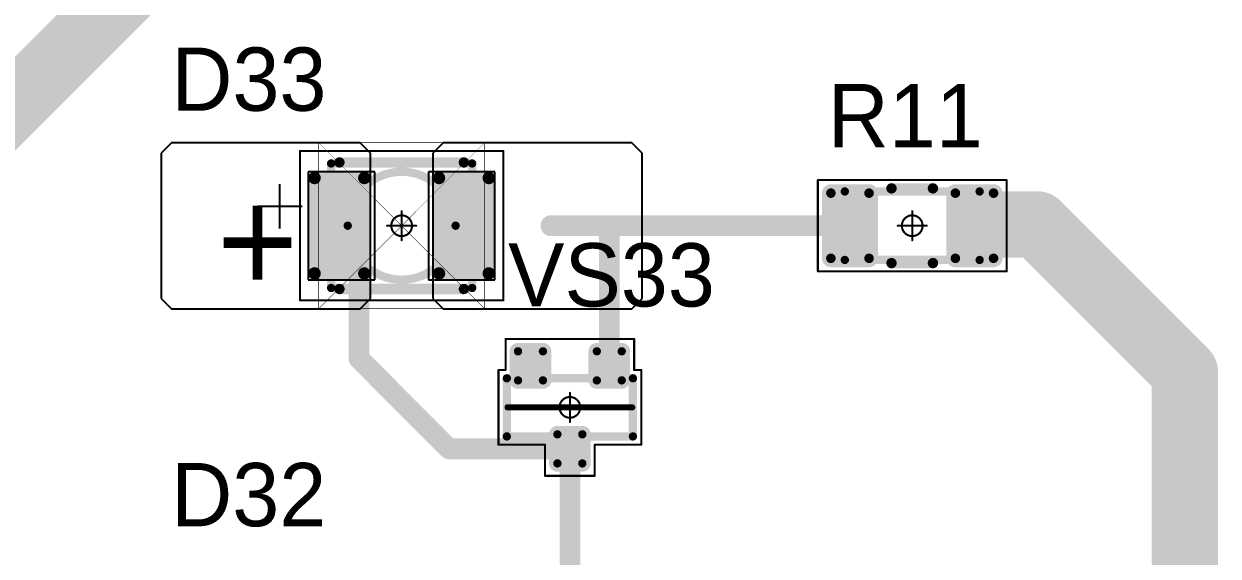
# Model space of a CAD drawing. Header units: millimetres. Extents: x 0 to 775, y 25 to 939.
# Drawn here: x 114.23 to 143.02, y 178.44 to 191.26 of the extents above; entities that cross this region are included whole.
import ezdxf

# ---------------------------------------------------------------- set-up
doc = ezdxf.new("R2010")
doc.units = ezdxf.units.MM
for name, color, linetype in [('Mechanical13', 56, 'Continuous'), ('Mechanical15', 56, 'Continuous'), ('Mechanical9', 56, 'Continuous'), ('TopLayer', 1, 'Continuous'), ('TopOverlay', 2, 'Continuous'), ('TopPaste', 8, 'Continuous'), ('TopSolder', 216, 'Continuous')]:
    doc.layers.add(name, color=color, linetype=linetype)

# ---------------------------------------------------------------- blocks, each defined once
blk = doc.blocks.new('SOT23_36')
at = {"layer": 'Mechanical13', "const_width": 0.2}
for points in [[(0.7, 1.52), (-0.7, 1.52)], [(-0.7, -1.52), (-0.7, 1.52)], [(0.7, -1.52), (0.7, 1.52)], [(0.7, -1.52), (-0.7, -1.52)]]:
    blk.add_lwpolyline(points, dxfattribs=at)
at = {"layer": 'Mechanical13', "const_width": 0.1}
for points in [[(-0.75, 1.52, 1), (-0.65, 1.52, 1)], [(-0.75, 1.52, 1), (-0.65, 1.52, 1)], [(0.65, 1.52, 1), (0.75, 1.52, 1)], [(0.65, 1.52, 1), (0.75, 1.52, 1)], [(-0.75, -1.52, 1), (-0.65, -1.52, 1)], [(-0.75, -1.52, 1), (-0.65, -1.52, 1)], [(0.65, -1.52, 1), (0.75, -1.52, 1)], [(0.65, -1.52, 1), (0.75, -1.52, 1)]]:
    blk.add_lwpolyline(points, format="xyb", close=True, dxfattribs=at)
at = {"layer": 'Mechanical15', "const_width": 0.05}
for points in [[(-0.9, 1.55), (-0.9, 1.72)], [(0.9, 1.72), (-0.9, 1.72)], [(0.9, 0.6), (0.9, 1.72)], [(-1.65, -1.55), (-1.65, 1.55)], [(-0.9, 1.55), (-1.65, 1.55)], [(1.65, 0.6), (0.9, 0.6)], [(1.65, -0.6), (1.65, 0.6)], [(0, -0.35), (0, 0.35)], [(0.35, 0), (-0.35, 0)], [(1.65, -0.6), (0.9, -0.6)], [(0.9, -1.72), (0.9, -0.6)], [(-0.9, -1.55), (-1.65, -1.55)], [(-0.9, -1.72), (-0.9, -1.55)], [(0.9, -1.72), (-0.9, -1.72)]]:
    blk.add_lwpolyline(points, dxfattribs=at)
at = {"layer": 'Mechanical15'}
for points, const_width in [([(-0.913, 1.72, 1), (-0.888, 1.72, 1)], 0.025), ([(-0.913, 1.72, 1), (-0.888, 1.72, 1)], 0.025), ([(0.888, 1.72, 1), (0.913, 1.72, 1)], 0.025), ([(0.888, 1.72, 1), (0.913, 1.72, 1)], 0.025), ([(-1.662, 1.55, 1), (-1.637, 1.55, 1)], 0.025), ([(-1.662, 1.55, 1), (-1.637, 1.55, 1)], 0.025), ([(-0.913, 1.55, 1), (-0.888, 1.55, 1)], 0.025), ([(-0.913, 1.55, 1), (-0.888, 1.55, 1)], 0.025), ([(0.888, 0.6, 1), (0.913, 0.6, 1)], 0.025), ([(0.888, 0.6, 1), (0.913, 0.6, 1)], 0.025), ([(1.637, 0.6, 1), (1.662, 0.6, 1)], 0.025), ([(1.637, 0.6, 1), (1.662, 0.6, 1)], 0.025), ([(-0.012, 0.35, 1), (0.012, 0.35, 1)], 0.025), ([(-0.362, 0, 1), (-0.337, 0, 1)], 0.025), ([(0.25, 0, 1), (-0.25, 0, 1)], 0.05), ([(-0.262, 0, 1), (-0.238, 0, 1)], 0.025), ([(0.238, 0, 1), (0.262, 0, 1)], 0.025), ([(0.337, 0, 1), (0.362, 0, 1)], 0.025), ([(-0.012, -0.35, 1), (0.012, -0.35, 1)], 0.025), ([(0.888, -0.6, 1), (0.913, -0.6, 1)], 0.025), ([(0.888, -0.6, 1), (0.913, -0.6, 1)], 0.025), ([(1.637, -0.6, 1), (1.662, -0.6, 1)], 0.025), ([(1.637, -0.6, 1), (1.662, -0.6, 1)], 0.025), ([(-1.662, -1.55, 1), (-1.637, -1.55, 1)], 0.025), ([(-1.662, -1.55, 1), (-1.637, -1.55, 1)], 0.025), ([(-0.913, -1.55, 1), (-0.888, -1.55, 1)], 0.025), ([(-0.913, -1.55, 1), (-0.888, -1.55, 1)], 0.025), ([(-0.913, -1.72, 1), (-0.888, -1.72, 1)], 0.025), ([(-0.913, -1.72, 1), (-0.888, -1.72, 1)], 0.025), ([(0.888, -1.72, 1), (0.913, -1.72, 1)], 0.025), ([(0.888, -1.72, 1), (0.913, -1.72, 1)], 0.025)]:
    blk.add_lwpolyline(points, format="xyb", close=True, dxfattribs=dict(at, const_width=const_width))
at = {"layer": 'TopLayer', "const_width": 0.1}
for points in [[(-1.4, 1.25, 1), (-1.3, 1.25, 1)], [(-0.7, 1.25, 1), (-0.6, 1.25, 1)], [(-1.4, 0.65, 1), (-1.3, 0.65, 1)], [(-0.7, 0.65, 1), (-0.6, 0.65, 1)], [(0.6, 0.3, 1), (0.7, 0.3, 1)], [(1.3, 0.3, 1), (1.4, 0.3, 1)], [(0.6, -0.3, 1), (0.7, -0.3, 1)], [(1.3, -0.3, 1), (1.4, -0.3, 1)], [(-1.4, -0.65, 1), (-1.3, -0.65, 1)], [(-0.7, -0.65, 1), (-0.6, -0.65, 1)], [(-1.4, -1.25, 1), (-1.3, -1.25, 1)], [(-0.7, -1.25, 1), (-0.6, -1.25, 1)]]:
    blk.add_lwpolyline(points, format="xyb", close=True, dxfattribs=at)
at = {"layer": 'TopLayer'}
for points in [[(-1.45, 1.25), (-1.45, 0.65), (-0.55, 1.25), (-0.55, 0.65)], [(-1.35, 1.35), (-1.35, 0.55), (-0.65, 1.35), (-0.65, 0.55)], [(0.55, 0.3), (0.55, -0.3), (1.45, 0.3), (1.45, -0.3)], [(0.65, 0.4), (0.65, -0.4), (1.35, 0.4), (1.35, -0.4)], [(-1.35, -0.55), (-1.35, -1.35), (-0.65, -0.55), (-0.65, -1.35)], [(-1.45, -0.65), (-1.45, -1.25), (-0.55, -0.65), (-0.55, -1.25)]]:
    blk.add_solid(points, dxfattribs=at)
at = {"layer": 'TopOverlay', "const_width": 0.15}
blk.add_lwpolyline([(0, -1.5), (0, 1.5)], dxfattribs=at)
at = {"layer": 'TopOverlay', "const_width": 0.075}
for points in [[(-0.038, 1.5, 1), (0.038, 1.5, 1)], [(-0.038, -1.5, 1), (0.038, -1.5, 1)]]:
    blk.add_lwpolyline(points, format="xyb", close=True, dxfattribs=at)
at = {"layer": 'TopPaste', "const_width": 0.075}
for points in [[(-1.387, 1.25, 1), (-1.313, 1.25, 1)], [(-0.687, 1.25, 1), (-0.613, 1.25, 1)], [(-1.387, 0.65, 1), (-1.313, 0.65, 1)], [(-0.687, 0.65, 1), (-0.613, 0.65, 1)], [(0.613, 0.3, 1), (0.687, 0.3, 1)], [(1.313, 0.3, 1), (1.387, 0.3, 1)], [(0.613, -0.3, 1), (0.687, -0.3, 1)], [(1.313, -0.3, 1), (1.387, -0.3, 1)], [(-1.387, -0.65, 1), (-1.313, -0.65, 1)], [(-0.687, -0.65, 1), (-0.613, -0.65, 1)], [(-1.387, -1.25, 1), (-1.313, -1.25, 1)], [(-0.687, -1.25, 1), (-0.613, -1.25, 1)]]:
    blk.add_lwpolyline(points, format="xyb", close=True, dxfattribs=at)
at = {"layer": 'TopPaste'}
for points in [[(-1.425, 1.25), (-1.425, 0.65), (-0.575, 1.25), (-0.575, 0.65)], [(-1.35, 1.325), (-1.35, 0.575), (-0.65, 1.325), (-0.65, 0.575)], [(0.575, 0.3), (0.575, -0.3), (1.425, 0.3), (1.425, -0.3)], [(0.65, 0.375), (0.65, -0.375), (1.35, 0.375), (1.35, -0.375)], [(-1.35, -0.575), (-1.35, -1.325), (-0.65, -0.575), (-0.65, -1.325)], [(-1.425, -0.65), (-1.425, -1.25), (-0.575, -0.65), (-0.575, -1.25)]]:
    blk.add_solid(points, dxfattribs=at)
at = {"layer": 'TopSolder', "const_width": 0.202}
for points in [[(-1.451, 1.25, 1), (-1.249, 1.25, 1)], [(-0.751, 1.25, 1), (-0.549, 1.25, 1)], [(-1.451, 0.65, 1), (-1.249, 0.65, 1)], [(-0.751, 0.65, 1), (-0.549, 0.65, 1)], [(0.549, 0.3, 1), (0.751, 0.3, 1)], [(1.249, 0.3, 1), (1.451, 0.3, 1)], [(0.549, -0.3, 1), (0.751, -0.3, 1)], [(1.249, -0.3, 1), (1.451, -0.3, 1)], [(-1.451, -0.65, 1), (-1.249, -0.65, 1)], [(-0.751, -0.65, 1), (-0.549, -0.65, 1)], [(-1.451, -1.25, 1), (-1.249, -1.25, 1)], [(-0.751, -1.25, 1), (-0.549, -1.25, 1)]]:
    blk.add_lwpolyline(points, format="xyb", close=True, dxfattribs=at)
at = {"layer": 'TopSolder'}
for points in [[(-1.35, 1.452), (-1.35, 0.448), (-0.65, 1.452), (-0.65, 0.448)], [(-1.552, 1.25), (-1.552, 0.65), (-0.448, 1.25), (-0.448, 0.65)], [(0.448, 0.3), (0.448, -0.3), (1.552, 0.3), (1.552, -0.3)], [(0.65, 0.502), (0.65, -0.502), (1.35, 0.502), (1.35, -0.502)], [(-1.35, -0.448), (-1.35, -1.452), (-0.65, -0.448), (-0.65, -1.452)], [(-1.552, -0.65), (-1.552, -1.25), (-0.448, -0.65), (-0.448, -1.25)]]:
    blk.add_solid(points, dxfattribs=at)
blk = doc.blocks.new('RC1206S_83')
at = {"layer": 'Mechanical13', "const_width": 0.2}
for points in [[(-1.625, 0.825), (-1.625, -0.825)], [(1.625, 0.825), (-1.625, 0.825)], [(1.625, 0.825), (1.625, -0.825)], [(1.625, -0.825), (-1.625, -0.825)]]:
    blk.add_lwpolyline(points, dxfattribs=at)
at = {"layer": 'Mechanical13', "const_width": 0.1}
for points in [[(-1.675, 0.825, 1), (-1.575, 0.825, 1)], [(-1.675, 0.825, 1), (-1.575, 0.825, 1)], [(1.575, 0.825, 1), (1.675, 0.825, 1)], [(1.575, 0.825, 1), (1.675, 0.825, 1)], [(-1.675, -0.825, 1), (-1.575, -0.825, 1)], [(-1.675, -0.825, 1), (-1.575, -0.825, 1)], [(1.575, -0.825, 1), (1.675, -0.825, 1)], [(1.575, -0.825, 1), (1.675, -0.825, 1)]]:
    blk.add_lwpolyline(points, format="xyb", close=True, dxfattribs=at)
at = {"layer": 'Mechanical15', "const_width": 0.05}
for points in [[(-2.275, 1.1), (-2.275, -1.1)], [(2.275, 1.1), (-2.275, 1.1)], [(2.275, 1.1), (2.275, -1.1)], [(0, 0.35), (0, -0.35)], [(0.35, 0), (-0.35, 0)], [(2.275, -1.1), (-2.275, -1.1)]]:
    blk.add_lwpolyline(points, dxfattribs=at)
at = {"layer": 'Mechanical15'}
for points, const_width in [([(-2.287, 1.1, 1), (-2.262, 1.1, 1)], 0.025), ([(-2.287, 1.1, 1), (-2.262, 1.1, 1)], 0.025), ([(2.262, 1.1, 1), (2.287, 1.1, 1)], 0.025), ([(2.262, 1.1, 1), (2.287, 1.1, 1)], 0.025), ([(-0.012, 0.35, 1), (0.012, 0.35, 1)], 0.025), ([(-0.362, 0, 1), (-0.337, 0, 1)], 0.025), ([(0.25, 0, 1), (-0.25, 0, 1)], 0.05), ([(-0.262, 0, 1), (-0.238, 0, 1)], 0.025), ([(0.238, 0, 1), (0.262, 0, 1)], 0.025), ([(0.337, 0, 1), (0.362, 0, 1)], 0.025), ([(-0.012, -0.35, 1), (0.012, -0.35, 1)], 0.025), ([(-2.287, -1.1, 1), (-2.262, -1.1, 1)], 0.025), ([(-2.287, -1.1, 1), (-2.262, -1.1, 1)], 0.025), ([(2.262, -1.1, 1), (2.287, -1.1, 1)], 0.025), ([(2.262, -1.1, 1), (2.287, -1.1, 1)], 0.025)]:
    blk.add_lwpolyline(points, format="xyb", close=True, dxfattribs=dict(at, const_width=const_width))
at = {"layer": 'TopLayer', "const_width": 0.115}
for points in [[(-2.018, 0.785, 1), (-1.903, 0.785, 1)], [(-1.098, 0.785, 1), (-0.983, 0.785, 1)], [(0.983, 0.785, 1), (1.098, 0.785, 1)], [(1.903, 0.785, 1), (2.018, 0.785, 1)], [(-2.018, -0.785, 1), (-1.903, -0.785, 1)], [(-1.098, -0.785, 1), (-0.983, -0.785, 1)], [(0.983, -0.785, 1), (1.098, -0.785, 1)], [(1.903, -0.785, 1), (2.018, -0.785, 1)]]:
    blk.add_lwpolyline(points, format="xyb", close=True, dxfattribs=at)
at = {"layer": 'TopLayer'}
for points in [[(-1.96, -0.9), (-1.04, -0.9), (-1.96, 0.9), (-1.04, 0.9)], [(1.04, -0.9), (1.96, -0.9), (1.04, 0.9), (1.96, 0.9)], [(-2.075, -0.785), (-0.925, -0.785), (-2.075, 0.785), (-0.925, 0.785)], [(0.925, -0.785), (2.075, -0.785), (0.925, 0.785), (2.075, 0.785)]]:
    blk.add_solid(points, dxfattribs=at)
at = {"layer": 'TopOverlay', "const_width": 0.25}
for points in [[(0.5, 0.9), (-0.5, 0.9)], [(0.5, -0.9), (-0.5, -0.9)]]:
    blk.add_lwpolyline(points, dxfattribs=at)
at = {"layer": 'TopOverlay', "const_width": 0.125}
for points in [[(-0.562, 0.9, 1), (-0.437, 0.9, 1)], [(0.437, 0.9, 1), (0.562, 0.9, 1)], [(-0.562, -0.9, 1), (-0.437, -0.9, 1)], [(0.437, -0.9, 1), (0.562, -0.9, 1)]]:
    blk.add_lwpolyline(points, format="xyb", close=True, dxfattribs=at)
at = {"layer": 'TopPaste', "const_width": 0.09}
for points in [[(-2.005, 0.785, 1), (-1.915, 0.785, 1)], [(-1.085, 0.785, 1), (-0.995, 0.785, 1)], [(0.995, 0.785, 1), (1.085, 0.785, 1)], [(1.915, 0.785, 1), (2.005, 0.785, 1)], [(-2.005, -0.785, 1), (-1.915, -0.785, 1)], [(-1.085, -0.785, 1), (-0.995, -0.785, 1)], [(0.995, -0.785, 1), (1.085, -0.785, 1)], [(1.915, -0.785, 1), (2.005, -0.785, 1)]]:
    blk.add_lwpolyline(points, format="xyb", close=True, dxfattribs=at)
at = {"layer": 'TopPaste'}
for points in [[(-1.96, -0.875), (-1.04, -0.875), (-1.96, 0.875), (-1.04, 0.875)], [(1.04, -0.875), (1.96, -0.875), (1.04, 0.875), (1.96, 0.875)], [(-2.05, -0.785), (-0.95, -0.785), (-2.05, 0.785), (-0.95, 0.785)], [(0.95, -0.785), (2.05, -0.785), (0.95, 0.785), (2.05, 0.785)]]:
    blk.add_solid(points, dxfattribs=at)
at = {"layer": 'TopSolder', "const_width": 0.215}
for points in [[(-2.068, 0.785, 1), (-1.853, 0.785, 1)], [(-1.148, 0.785, 1), (-0.933, 0.785, 1)], [(0.933, 0.785, 1), (1.148, 0.785, 1)], [(1.853, 0.785, 1), (2.068, 0.785, 1)], [(-2.068, -0.785, 1), (-1.853, -0.785, 1)], [(-1.148, -0.785, 1), (-0.933, -0.785, 1)], [(0.933, -0.785, 1), (1.148, -0.785, 1)], [(1.853, -0.785, 1), (2.068, -0.785, 1)]]:
    blk.add_lwpolyline(points, format="xyb", close=True, dxfattribs=at)
at = {"layer": 'TopSolder'}
for points in [[(-1.96, -1), (-1.04, -1), (-1.96, 1), (-1.04, 1)], [(1.04, -1), (1.96, -1), (1.04, 1), (1.96, 1)], [(-2.175, -0.785), (-0.825, -0.785), (-2.175, 0.785), (-0.825, 0.785)], [(0.825, -0.785), (2.175, -0.785), (0.825, 0.785), (2.175, 0.785)]]:
    blk.add_solid(points, dxfattribs=at)
blk = doc.blocks.new('T66G_129')
at = {"layer": 'Mechanical13'}
for p, q in [((2.936, 0.071), (2.936, -1)), ((2.4, -0.464), (3.471, -0.464))]:
    blk.add_line(p, q, dxfattribs=at)
at = {"layer": 'Mechanical13', "const_width": 0.2}
for points in [[(-1.7, 1.5), (-1.7, -1.5)], [(1.7, 1.5), (-1.7, 1.5)], [(1.7, 1.5), (1.7, -1.5)], [(1.7, -1.5), (-1.7, -1.5)]]:
    blk.add_lwpolyline(points, dxfattribs=at)
at = {"layer": 'Mechanical13'}
for points, const_width in [([(-1.75, 1.5, 1), (-1.65, 1.5, 1)], 0.1), ([(-1.75, 1.5, 1), (-1.65, 1.5, 1)], 0.1), ([(1.65, 1.5, 1), (1.75, 1.5, 1)], 0.1), ([(1.65, 1.5, 1), (1.75, 1.5, 1)], 0.1), ([(1.3, 0, 1), (-1.3, 0, 1)], 0.2), ([(-1.35, 0, 1), (-1.25, 0, 1)], 0.1), ([(1.25, 0, 1), (1.35, 0, 1)], 0.1), ([(-1.75, -1.5, 1), (-1.65, -1.5, 1)], 0.1), ([(-1.75, -1.5, 1), (-1.65, -1.5, 1)], 0.1), ([(1.65, -1.5, 1), (1.75, -1.5, 1)], 0.1), ([(1.65, -1.5, 1), (1.75, -1.5, 1)], 0.1)]:
    blk.add_lwpolyline(points, format="xyb", close=True, dxfattribs=dict(at, const_width=const_width))
at = {"layer": 'Mechanical15', "const_width": 0.05}
for points in [[(2.45, 1.8), (-2.45, 1.8)], [(-2.45, 1.8), (-2.45, -1.8)], [(2.45, 1.8), (2.45, -1.8)], [(0, 0.35), (0, -0.35)], [(0.35, 0), (-0.35, 0)], [(2.45, -1.8), (-2.45, -1.8)]]:
    blk.add_lwpolyline(points, dxfattribs=at)
at = {"layer": 'Mechanical15'}
for points, const_width in [([(-2.462, 1.8, 1), (-2.438, 1.8, 1)], 0.025), ([(-2.462, 1.8, 1), (-2.438, 1.8, 1)], 0.025), ([(2.438, 1.8, 1), (2.462, 1.8, 1)], 0.025), ([(2.438, 1.8, 1), (2.462, 1.8, 1)], 0.025), ([(-0.012, 0.35, 1), (0.012, 0.35, 1)], 0.025), ([(-0.362, 0, 1), (-0.337, 0, 1)], 0.025), ([(0.25, 0, 1), (-0.25, 0, 1)], 0.05), ([(-0.262, 0, 1), (-0.238, 0, 1)], 0.025), ([(0.238, 0, 1), (0.262, 0, 1)], 0.025), ([(0.337, 0, 1), (0.362, 0, 1)], 0.025), ([(-0.012, -0.35, 1), (0.012, -0.35, 1)], 0.025), ([(-2.462, -1.8, 1), (-2.438, -1.8, 1)], 0.025), ([(-2.462, -1.8, 1), (-2.438, -1.8, 1)], 0.025), ([(2.438, -1.8, 1), (2.462, -1.8, 1)], 0.025), ([(2.438, -1.8, 1), (2.462, -1.8, 1)], 0.025)]:
    blk.add_lwpolyline(points, format="xyb", close=True, dxfattribs=dict(at, const_width=const_width))
at = {"layer": 'TopLayer'}
for p, q in [((-5.55, 2), (-5.8, 1.75)), ((-5.8, 1.75), (-5.8, -1.75)), ((-1, 2), (-5.55, 2)), ((-0.75, 1.75), (-1, 2)), ((-0.75, -1.75), (-0.75, 1.75)), ((1, 2), (0.75, 1.75)), ((0.75, 1.75), (0.75, -1.75)), ((5.55, 2), (1, 2)), ((5.8, 1.75), (5.55, 2)), ((5.8, -1.75), (5.8, 1.75)), ((-5.8, -1.75), (-5.55, -2)), ((-5.55, -2), (-1, -2)), ((-1, -2), (-0.75, -1.75)), ((0.75, -1.75), (1, -2)), ((1, -2), (5.55, -2)), ((5.55, -2), (5.8, -1.75))]:
    blk.add_line(p, q, dxfattribs=at)
at = {"layer": 'TopLayer', "const_width": 0.15}
for points in [[(-2.175, 1.15, 1), (-2.025, 1.15, 1)], [(-0.975, 1.15, 1), (-0.825, 1.15, 1)], [(0.825, 1.15, 1), (0.975, 1.15, 1)], [(2.025, 1.15, 1), (2.175, 1.15, 1)], [(-2.175, -1.15, 1), (-2.025, -1.15, 1)], [(-0.975, -1.15, 1), (-0.825, -1.15, 1)], [(0.825, -1.15, 1), (0.975, -1.15, 1)], [(2.025, -1.15, 1), (2.175, -1.15, 1)]]:
    blk.add_lwpolyline(points, format="xyb", close=True, dxfattribs=at)
at = {"layer": 'TopLayer'}
for points in [[(-0.9, 1.3), (-2.1, 1.3), (-0.9, -1.3), (-2.1, -1.3)], [(2.1, 1.3), (0.9, 1.3), (2.1, -1.3), (0.9, -1.3)], [(-0.75, 1.15), (-2.25, 1.15), (-0.75, -1.15), (-2.25, -1.15)], [(2.25, 1.15), (0.75, 1.15), (2.25, -1.15), (0.75, -1.15)]]:
    blk.add_solid(points, dxfattribs=at)
at = {"layer": 'TopOverlay', "const_width": 0.25}
for points in [[(1.5, 1.525), (-1.5, 1.525)], [(1.5, -1.525), (-1.5, -1.525)]]:
    blk.add_lwpolyline(points, dxfattribs=at)
at = {"layer": 'TopOverlay', "const_width": 0.125}
for points in [[(-1.562, 1.525, 1), (-1.438, 1.525, 1)], [(1.438, 1.525, 1), (1.562, 1.525, 1)], [(-1.562, -1.525, 1), (-1.438, -1.525, 1)], [(1.438, -1.525, 1), (1.562, -1.525, 1)]]:
    blk.add_lwpolyline(points, format="xyb", close=True, dxfattribs=at)
at = {"layer": 'TopPaste', "const_width": 0.125}
for points in [[(-2.163, 1.15, 1), (-2.038, 1.15, 1)], [(-0.963, 1.15, 1), (-0.838, 1.15, 1)], [(0.838, 1.15, 1), (0.963, 1.15, 1)], [(2.038, 1.15, 1), (2.163, 1.15, 1)], [(-2.163, -1.15, 1), (-2.038, -1.15, 1)], [(-0.963, -1.15, 1), (-0.838, -1.15, 1)], [(0.838, -1.15, 1), (0.963, -1.15, 1)], [(2.038, -1.15, 1), (2.163, -1.15, 1)]]:
    blk.add_lwpolyline(points, format="xyb", close=True, dxfattribs=at)
at = {"layer": 'TopPaste'}
for points in [[(-0.9, 1.275), (-2.1, 1.275), (-0.9, -1.275), (-2.1, -1.275)], [(2.1, 1.275), (0.9, 1.275), (2.1, -1.275), (0.9, -1.275)], [(-0.775, 1.15), (-2.225, 1.15), (-0.775, -1.15), (-2.225, -1.15)], [(2.225, 1.15), (0.775, 1.15), (2.225, -1.15), (0.775, -1.15)]]:
    blk.add_solid(points, dxfattribs=at)
at = {"layer": 'TopSolder'}
for p, q in [((-2.25, 1.3), (-2.25, -1.3)), ((-0.65, 1.3), (-2.25, 1.3)), ((-0.65, -1.3), (-0.65, 1.3)), ((0.65, 1.3), (0.65, -1.3)), ((2.25, 1.3), (0.65, 1.3)), ((2.25, -1.3), (2.25, 1.3)), ((-2.25, -1.3), (-0.65, -1.3)), ((0.65, -1.3), (2.25, -1.3))]:
    blk.add_line(p, q, dxfattribs=at)
at = {"layer": 'TopOverlay'}
blk.add_text('+', height=2.5, dxfattribs=at).set_placement((2.5, -0.8))

msp = doc.modelspace()

# ---------------------------------------------------------------- linework, layer by layer
at = {"layer": 'Mechanical9'}
for points, const_width in [([(121.333, 188.4), (125.333, 188.4)], 0.0127), ([(121.333, 184.4), (121.333, 188.4)], 0.0127), ([(121.333, 184.4), (125.333, 188.4)], 0.01), ([(121.333, 188.4), (125.333, 184.4)], 0.01), ([(125.333, 184.4), (125.333, 188.4)], 0.0127), ([(121.333, 184.4), (125.333, 184.4)], 0.0127)]:
    msp.add_lwpolyline(points, dxfattribs=dict(at, const_width=const_width))
for points, const_width in [([(121.33, 188.4, 1), (121.336, 188.4, 1)], 0.00635), ([(121.33, 188.4, 1), (121.336, 188.4, 1)], 0.00635), ([(121.33, 188.4, 1), (121.335, 188.4, 1)], 0.005), ([(125.33, 188.4, 1), (125.336, 188.4, 1)], 0.00635), ([(125.33, 188.4, 1), (125.336, 188.4, 1)], 0.00635), ([(125.33, 188.4, 1), (125.335, 188.4, 1)], 0.005), ([(121.33, 184.4, 1), (121.336, 184.4, 1)], 0.00635), ([(121.33, 184.4, 1), (121.336, 184.4, 1)], 0.00635), ([(121.33, 184.4, 1), (121.335, 184.4, 1)], 0.005), ([(125.33, 184.4, 1), (125.336, 184.4, 1)], 0.00635), ([(125.33, 184.4, 1), (125.336, 184.4, 1)], 0.00635), ([(125.33, 184.4, 1), (125.335, 184.4, 1)], 0.005)]:
    msp.add_lwpolyline(points, format="xyb", close=True, dxfattribs=dict(at, const_width=const_width))
at = {"layer": 'TopLayer'}
for points, const_width in [([(103.949, 179.275), (123.401, 198.726)], 1.6), ([(137.421, 186.432), (138.648, 186.432)], 1.6), ([(138.648, 186.432), (142.215, 182.866)], 1.6), ([(121.833, 186.4), (122.305, 185.928)], 0.5), ([(126.93, 186.4), (128.178, 186.4)], 0.5), ([(128.178, 186.4), (134.141, 186.4)], 0.5), ([(128.178, 186.4), (128.338, 186.24)], 0.5), ([(128.338, 183.024), (128.338, 186.24)], 0.5), ([(122.305, 183.197), (122.305, 185.928)], 0.5), ([(122.305, 183.197), (124.478, 181.024)], 0.5), ([(142.215, 156.454), (142.215, 182.866)], 1.6), ([(124.478, 181.024), (127.388, 181.024)], 0.5), ([(127.388, 177.538), (127.388, 181.024)], 0.5)]:
    msp.add_lwpolyline(points, dxfattribs=dict(at, const_width=const_width))
for points, const_width in [([(137.021, 186.432, 1), (137.821, 186.432, 1)], 0.8), ([(138.248, 186.432, 1), (139.048, 186.432, 1)], 0.8), ([(138.248, 186.432, 1), (139.048, 186.432, 1)], 0.8), ([(121.708, 186.4, 1), (121.958, 186.4, 1)], 0.25), ([(126.805, 186.4, 1), (127.055, 186.4, 1)], 0.25), ([(128.053, 186.4, 1), (128.303, 186.4, 1)], 0.25), ([(128.053, 186.4, 1), (128.303, 186.4, 1)], 0.25), ([(128.053, 186.4, 1), (128.303, 186.4, 1)], 0.25), ([(134.016, 186.4, 1), (134.266, 186.4, 1)], 0.25), ([(128.213, 186.24, 1), (128.463, 186.24, 1)], 0.25), ([(128.213, 186.24, 1), (128.463, 186.24, 1)], 0.25), ([(122.18, 185.928, 1), (122.43, 185.928, 1)], 0.25), ([(122.18, 185.928, 1), (122.43, 185.928, 1)], 0.25), ([(122.18, 183.197, 1), (122.43, 183.197, 1)], 0.25), ([(122.18, 183.197, 1), (122.43, 183.197, 1)], 0.25), ([(141.815, 182.866, 1), (142.615, 182.866, 1)], 0.8), ([(141.815, 182.866, 1), (142.615, 182.866, 1)], 0.8), ([(128.213, 183.024, 1), (128.463, 183.024, 1)], 0.25), ([(124.353, 181.024, 1), (124.603, 181.024, 1)], 0.25), ([(124.353, 181.024, 1), (124.603, 181.024, 1)], 0.25), ([(127.263, 181.024, 1), (127.513, 181.024, 1)], 0.25), ([(127.263, 181.024, 1), (127.513, 181.024, 1)], 0.25)]:
    msp.add_lwpolyline(points, format="xyb", close=True, dxfattribs=dict(at, const_width=const_width))

# ---------------------------------------------------------------- block references
for name, p, rotation in [('T66G_129', (123.333, 186.4), 180), ('RC1206S_83', (135.641, 186.4), 180), ('SOT23_36', (127.388, 182.024), 270)]:
    msp.add_blockref(name, p, dxfattribs=dict(rotation=rotation))

# ---------------------------------------------------------------- texts
at = {"layer": 'TopOverlay'}
for s, p in [('D33', (117.782, 189.169)), ('R11', (133.604, 188.29)), ('VS33', (125.898, 184.454)), ('D32', (117.778, 179.16))]:
    msp.add_text(s, height=1.524, dxfattribs=at).set_placement(p)

doc.saveas('drawing.dxf')
